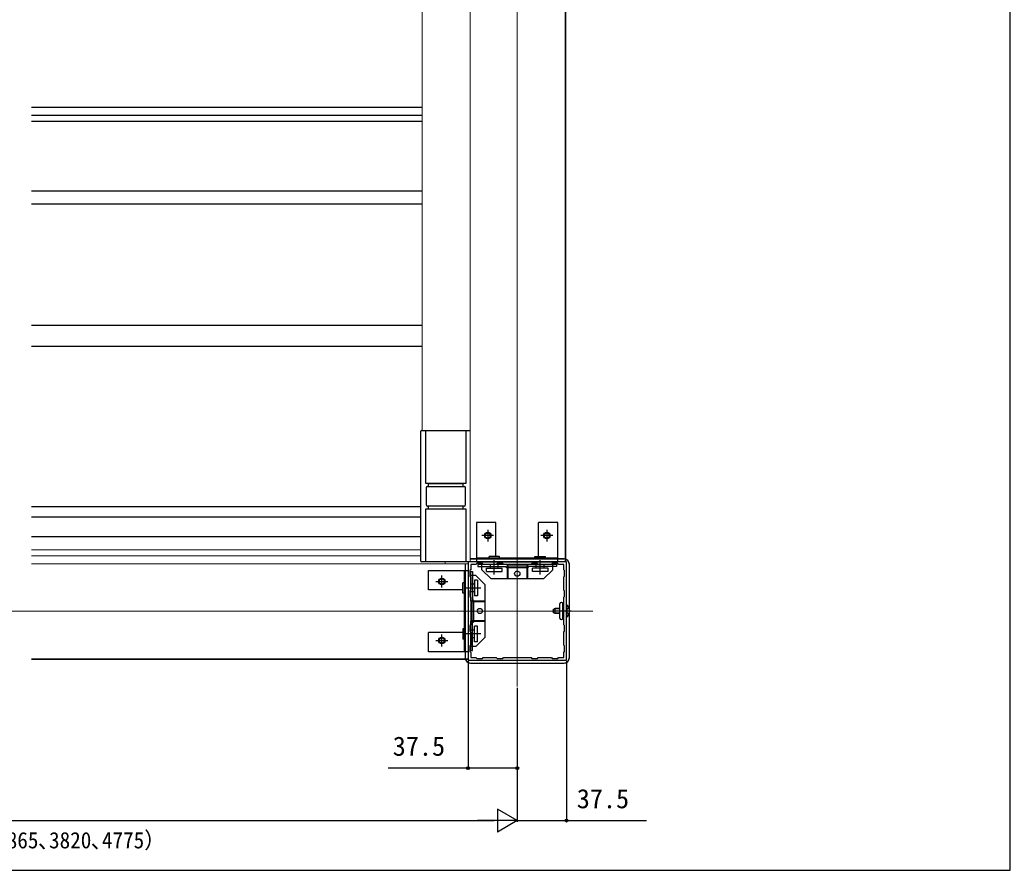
# Model space of a CAD drawing. Units: millimetres, scale not verified. Extents: x -875 to 875, y -1305 to 1298.
# Drawn here: x 121 to 875, y -1305 to -657 of the extents above; entities that cross this region are included whole.
import ezdxf
from ezdxf.enums import TextEntityAlignment as Align

# ---------------------------------------------------------------- set-up
doc = ezdxf.new("R2010")
doc.units = ezdxf.units.MM
doc.header["$LTSCALE"] = 8
for name, color, linetype in [('0-2_YKK_11', 7, 'Continuous'), ('0-5_YKK_13', 4, 'Continuous'), ('0-6_YKK_D', 6, 'Continuous'), ('0-7_YKK_ZWAK', 7, 'Continuous')]:
    doc.layers.add(name, color=color, linetype=linetype)
doc.layers.add('0-4_YKK_12', color=2, linetype='Continuous', lineweight=18)
doc.styles.add('ＭＳ ゴシック', font='')
doc.styles.get('ＭＳ ゴシック').set_extended_font_data('MS Gothic')

msp = doc.modelspace()

# ---------------------------------------------------------------- linework, layer by layer
at = {"layer": '0-2_YKK_11'}
msp.add_lwpolyline([(537, -1070), (462, -1070), (462, -1145), (537, -1145)], close=True, dxfattribs=at)
for points in [[(510, -1072), (489, -1072), (488.4, -1071.4), (484.1, -1071.4), (483.5, -1072), (473.5, -1072), (472.9, -1071.4), (468.6, -1071.4), (468, -1072), (464, -1072), (464, -1076), (463.4, -1076.6), (463.4, -1080.9), (464, -1081.5), (464, -1091.5), (463.4, -1092.1), (463.4, -1096.4), (464, -1097), (464, -1118), (463.4, -1118.6), (463.4, -1122.9), (464, -1123.5), (464, -1133.5), (463.4, -1134.1), (463.4, -1138.4), (464, -1139), (464, -1143), (468, -1143), (468.6, -1143.6), (472.9, -1143.6), (473.5, -1143), (483.5, -1143), (484.1, -1143.6), (488.4, -1143.6), (489, -1143), (510, -1143), (510.6, -1143.6), (514.9, -1143.6), (515.5, -1143), (525.5, -1143)], [(525.5, -1143), (526.1, -1143.6), (530.4, -1143.6), (531, -1143), (535, -1143), (535, -1139), (535.6, -1138.4), (535.6, -1134.1), (535, -1133.5), (535, -1123.5), (535.6, -1122.9), (535.6, -1118.6), (535, -1118), (535, -1097), (535.6, -1096.4), (535.6, -1092.1), (535, -1091.5), (535, -1081.5), (535.6, -1080.9), (535.6, -1076.6), (535, -1076), (535, -1072), (531, -1072), (530.4, -1071.4), (526.1, -1071.4), (525.5, -1072), (515.5, -1072), (514.9, -1071.4), (510.6, -1071.4), (510, -1072)]]:
    msp.add_lwpolyline(points, dxfattribs=at)
at = {"layer": '0-4_YKK_12'}
for p, q in [((499.5, -370.5), (499.5, -1165)), ((463.5, -517.5), (463.5, -1070)), ((536, -517.5), (536, -1070)), ((536.5, -517.5), (536.5, -1070)), ((426, -1060.962), (129.5, -1060.962)), ((426, -1065.5), (129.5, -1065.5)), ((444.5, -1071.5), (444.5, -1070)), ((536.5, -1070), (463.5, -1070)), ((462, -1071.5), (129.5, -1071.5)), ((462, -1144.5), (462, -1071.5)), ((-558, -1107.5), (557, -1107.5)), ((462, -1144), (129.5, -1144)), ((462, -1144.5), (129.5, -1144.5))]:
    msp.add_line(p, q, dxfattribs=at)
msp.add_lwpolyline([(427, -548), (427, -970), (463.5, -970)], dxfattribs=at)
at = {"layer": '0-5_YKK_13'}
for p, q in [((427, -723.834), (129.5, -723.834)), ((427, -729.834), (129.5, -729.834)), ((427, -734.334), (129.5, -734.334)), ((427, -787.5), (129.5, -787.5)), ((427, -797.5), (129.5, -797.5)), ((427, -890), (129.5, -890)), ((427, -906), (129.5, -906)), ((426, -1069.5), (426, -970.5)), ((426.5, -970), (463.5, -970)), ((460.5, -970.3), (429.5, -970.3)), ((460.5, -1010), (460.5, -970)), ((432, -1012.5), (432, -1010)), ((458, -1010.5), (432, -1010.5)), ((458, -1010), (458, -1012.5)), ((430, -1013.5), (430, -1026.5)), ((431, -1012.5), (459, -1012.5)), ((460, -1026.5), (460, -1013.5)), ((426, -1028), (129.5, -1028)), ((459, -1027.5), (431, -1027.5)), ((432, -1030), (432, -1027.5)), ((432, -1029.5), (458, -1029.5)), ((457, -1030), (433, -1030)), ((458, -1027.5), (458, -1030)), ((426, -1036), (129.5, -1036)), ((483.25, -1040), (468.5, -1040)), ((468.5, -1040), (468.5, -1070)), ((483.25, -1066), (483.25, -1040)), ((515.75, -1066), (515.75, -1040)), ((530.5, -1040), (515.75, -1040)), ((530.5, -1070), (530.5, -1040)), ((477, -1045.5), (477, -1054.5)), ((522, -1045.5), (522, -1054.5)), ((426, -1051), (129.5, -1051)), ((481.5, -1050), (472.5, -1050)), ((526.5, -1050), (517.5, -1050)), ((463.5, -1070), (426.5, -1070)), ((429.5, -1069.7), (460.5, -1069.7)), ((535.2, -1067.8), (463.8, -1067.8)), ((463.8, -1067.852), (535.2, -1067.852)), ((468.5, -1067), (530.5, -1067)), ((468.5, -1070), (530.5, -1070)), ((486, -1066), (478, -1066)), ((478, -1067), (478, -1066)), ((482, -1079.766), (482, -1068.618)), ((486, -1067), (486, -1066)), ((517, -1079.766), (517, -1068.618)), ((521, -1067), (521, -1066)), ((432, -1091.25), (432, -1076.5)), ((432, -1076.5), (462, -1076.5)), ((459, -1076.5), (459, -1138.5)), ((459.8, -1071.8), (459.8, -1143.2)), ((459.852, -1071.8), (459.852, -1143.2)), ((462, -1076.5), (462, -1138.5)), ((464, -1099.75), (464, -1077.5)), ((464, -1077.5), (465.5, -1077.5)), ((465.5, -1077.5), (465.5, -1080.5)), ((491.75, -1072), (469.5, -1072)), ((469.5, -1072), (469.5, -1073.5)), ((469.5, -1073.5), (472.5, -1073.5)), ((472.5, -1076), (472.5, -1072)), ((472.5, -1073.5), (490.884, -1073.5)), ((472.5, -1076), (479.5, -1083)), ((476, -1074.8), (488, -1074.8)), ((476, -1077.3), (476, -1074.8)), ((476, -1077.3), (488, -1077.3)), ((479, -1074.8), (479, -1072)), ((485, -1074.8), (485, -1071.4)), ((488, -1077.3), (488, -1074.8)), ((491.461, -1074.5), (490.884, -1073.5)), ((507.539, -1074.5), (491.461, -1074.5)), ((491.75, -1072), (492.327, -1073)), ((491.75, -1072), (491.75, -1083)), ((492.327, -1073), (506.673, -1073)), ((492.327, -1073), (492.327, -1083)), ((507.25, -1072), (506.673, -1073)), ((506.673, -1073), (506.673, -1083)), ((529.5, -1072), (507.25, -1072)), ((507.25, -1072), (507.25, -1083)), ((508.116, -1073.5), (507.539, -1074.5)), ((526.5, -1073.5), (508.116, -1073.5)), ((523, -1074.8), (511, -1074.8)), ((511, -1077.3), (511, -1074.8)), ((523, -1077.3), (511, -1077.3)), ((514, -1074.8), (514, -1071.4)), ((526.5, -1076), (519.5, -1083)), ((520, -1074.8), (520, -1072)), ((523, -1077.3), (523, -1074.8)), ((526.5, -1076), (526.5, -1072)), ((529.5, -1073.5), (526.5, -1073.5)), ((529.5, -1072), (529.5, -1073.5)), ((539.148, -1071.8), (539.148, -1143.2)), ((539.2, -1143.2), (539.2, -1071.8)), ((437.5, -1085), (446.5, -1085)), ((442, -1089.5), (442, -1080.5)), ((458, -1094), (458, -1086)), ((459, -1086), (458, -1086)), ((468, -1080.5), (464, -1080.5)), ((465.5, -1080.5), (465.5, -1098.884)), ((466.8, -1084), (466.8, -1096)), ((469.3, -1084), (466.8, -1084)), ((468, -1080.5), (475, -1087.5)), ((469.3, -1084), (469.3, -1096)), ((519.5, -1083), (479.5, -1083)), ((458, -1091.25), (432, -1091.25)), ((471.766, -1090), (460.618, -1090)), ((466.8, -1093), (463.4, -1093)), ((466.8, -1087), (464, -1087)), ((475, -1127.5), (475, -1087.5)), ((459, -1094), (458, -1094)), ((464, -1099.75), (465, -1100.327)), ((464, -1099.75), (475, -1099.75)), ((465, -1100.327), (465, -1114.673)), ((465, -1100.327), (475, -1100.327)), ((466.5, -1099.461), (465.5, -1098.884)), ((466.5, -1115.539), (466.5, -1099.461)), ((469.3, -1096), (466.8, -1096)), ((533.163, -1101), (532.84, -1101)), ((540.5, -1107.5), (526.446, -1107.5)), ((527, -1106.2), (528.4, -1105.5)), ((527, -1108.8), (527, -1106.2)), ((528.4, -1109.5), (527, -1108.8)), ((531.84, -1105.879), (527.642, -1105.879)), ((531.84, -1105.5), (528.4, -1105.5)), ((528.4, -1109.5), (528.4, -1105.5)), ((531.84, -1113), (531.84, -1102)), ((534.163, -1113), (534.163, -1102)), ((535, -1105.5), (534.163, -1105.5)), ((535, -1105.879), (534.163, -1105.879)), ((537.093, -1106.355), (536.484, -1107.5)), ((537.093, -1108.645), (536.484, -1107.5)), ((537, -1102.75), (537, -1112.25)), ((537.227, -1102.75), (537, -1102.75)), ((539.109, -1105.35), (537.093, -1106.355)), ((539.109, -1109.65), (537.093, -1108.645)), ((537.227, -1102.75), (537.227, -1112.25)), ((464, -1115.25), (465, -1114.673)), ((464, -1137.5), (464, -1115.25)), ((464, -1115.25), (475, -1115.25)), ((465, -1114.673), (475, -1114.673)), ((465.5, -1116.116), (466.5, -1115.539)), ((465.5, -1134.5), (465.5, -1116.116)), ((531.84, -1109.121), (527.642, -1109.121)), ((531.84, -1109.5), (528.4, -1109.5)), ((532.84, -1114), (533.163, -1114)), ((535, -1109.121), (534.163, -1109.121)), ((535, -1109.5), (534.163, -1109.5)), ((537.227, -1112.25), (537, -1112.25)), ((458, -1123.75), (432, -1123.75)), ((432, -1138.5), (432, -1123.75)), ((466.8, -1122), (463.4, -1122)), ((466.8, -1131), (466.8, -1119)), ((469.3, -1119), (466.8, -1119)), ((469.3, -1131), (469.3, -1119)), ((437.5, -1130), (446.5, -1130)), ((442, -1134.5), (442, -1125.5)), ((459, -1129), (458, -1129)), ((471.766, -1125), (460.618, -1125)), ((466.8, -1128), (464, -1128)), ((469.3, -1131), (466.8, -1131)), ((468, -1134.5), (475, -1127.5)), ((462, -1138.5), (432, -1138.5)), ((468, -1134.5), (464, -1134.5)), ((464, -1137.5), (465.5, -1137.5)), ((465.5, -1137.5), (465.5, -1134.5)), ((463.8, -1147.148), (535.2, -1147.148)), ((463.8, -1147.2), (535.2, -1147.2))]:
    msp.add_line(p, q, dxfattribs=at)
for points in [[(429.5, -970), (429.5, -1010), (460.5, -1010)], [(433, -1030), (429.5, -1030), (429.5, -1070)], [(460.5, -1070), (460.5, -1030), (457, -1030)], [(513, -1067), (513, -1066), (521, -1066)], [(459, -1121), (458, -1121), (458, -1129)]]:
    msp.add_lwpolyline(points, dxfattribs=at)
for centre, radius in [((477, -1050), 2.5), ((477, -1050), 2), ((522, -1050), 2.5), ((522, -1050), 2), ((499.5, -1079), 2), ((442, -1085), 2.5), ((442, -1085), 2), ((471, -1107.5), 2), ((442, -1130), 2.5), ((442, -1130), 2)]:
    msp.add_circle(centre, radius, dxfattribs=at)
for centre, radius, start, end in [((426.5, -970.5), 0.5, 90, 180), ((431, -1013.5), 1, 90, 180), ((459, -1013.5), 1, 0, 90), ((431, -1026.5), 1, 180, 270), ((459, -1026.5), 1, 270, 0), ((426.5, -1069.5), 0.5, 180, 270), ((463.8, -1071.8), 4, 90, 94.30122), ((463.8, -1071.8), 3.948, 90, 94.3584), ((535.2, -1071.8), 4, 0, 90), ((535.2, -1071.8), 3.948, 0, 90), ((463.8, -1071.8), 4, 175.69866, 180), ((463.8, -1071.8), 3.948, 175.64148, 180), ((532.84, -1102), 1, 90, 180), ((533.163, -1102), 1, 0, 90), ((533.4, -1107.5), 6.1, 308.85935, 51.14065), ((532.84, -1113), 1, 180, 270), ((533.163, -1113), 1, 270, 0), ((463.8, -1143.2), 4, 180, 270), ((463.8, -1143.2), 3.948, 180, 270), ((535.2, -1143.2), 3.948, 270, 0), ((535.2, -1143.2), 4, 270, 0)]:
    msp.add_arc(centre, radius, start, end, dxfattribs=at)
at = {"layer": '0-6_YKK_D'}
for p, q in [((462, -1145.7), (462, -1228.2)), ((537, -1145.7), (537, -1268.2)), ((499.5, -1166), (499.5, -1268.2)), ((499.5, -1166), (499.5, -1228.2)), ((499.5, -1166), (499.5, -1268.2)), ((499.5, -1267.2), (484.345, -1258.45)), ((484.345, -1258.45), (484.345, -1275.95)), ((-483, -1267.2), (482, -1267.2)), ((499.5, -1267.2), (469.189, -1267.2)), ((499.5, -1267.2), (484.345, -1275.95))]:
    msp.add_line(p, q, dxfattribs=at)
for points in [[(499.5, -1227.2), (462, -1227.2), (401.109, -1227.2)], [(499.5, -1267.2), (537, -1267.2), (597.891, -1267.2)]]:
    msp.add_lwpolyline(points, dxfattribs=at)
for centre in [(462, -1227.2), (499.5, -1227.2), (537, -1267.2)]:
    msp.add_circle(centre, 1.075, dxfattribs=at)
at = {"layer": '0-7_YKK_ZWAK'}
msp.add_lwpolyline([(-875, -1305), (875, -1305), (875, 1245)], dxfattribs=at)

# ---------------------------------------------------------------- texts
at = {"layer": '0-6_YKK_D', "style": 'ＭＳ ゴシック'}
for p in [(404.632, -1222.2), (544.823, -1262.2)]:
    msp.add_text('37.5', height=14.66, dxfattribs=at).set_placement(p, align=Align.BOTTOM_LEFT)
at = {"layer": '0-6_YKK_D', "style": 'ＭＳ ゴシック', "width": 0.95}
msp.add_text('（関東間：1820､2730､3640､4550､MM：2000､3000､4000､5000､九州・四国間：1910､2865､3820､4775）', height=12.46, dxfattribs=at).set_placement((-486.009, -1292.098), align=Align.BOTTOM_LEFT)

doc.saveas('drawing.dxf')
